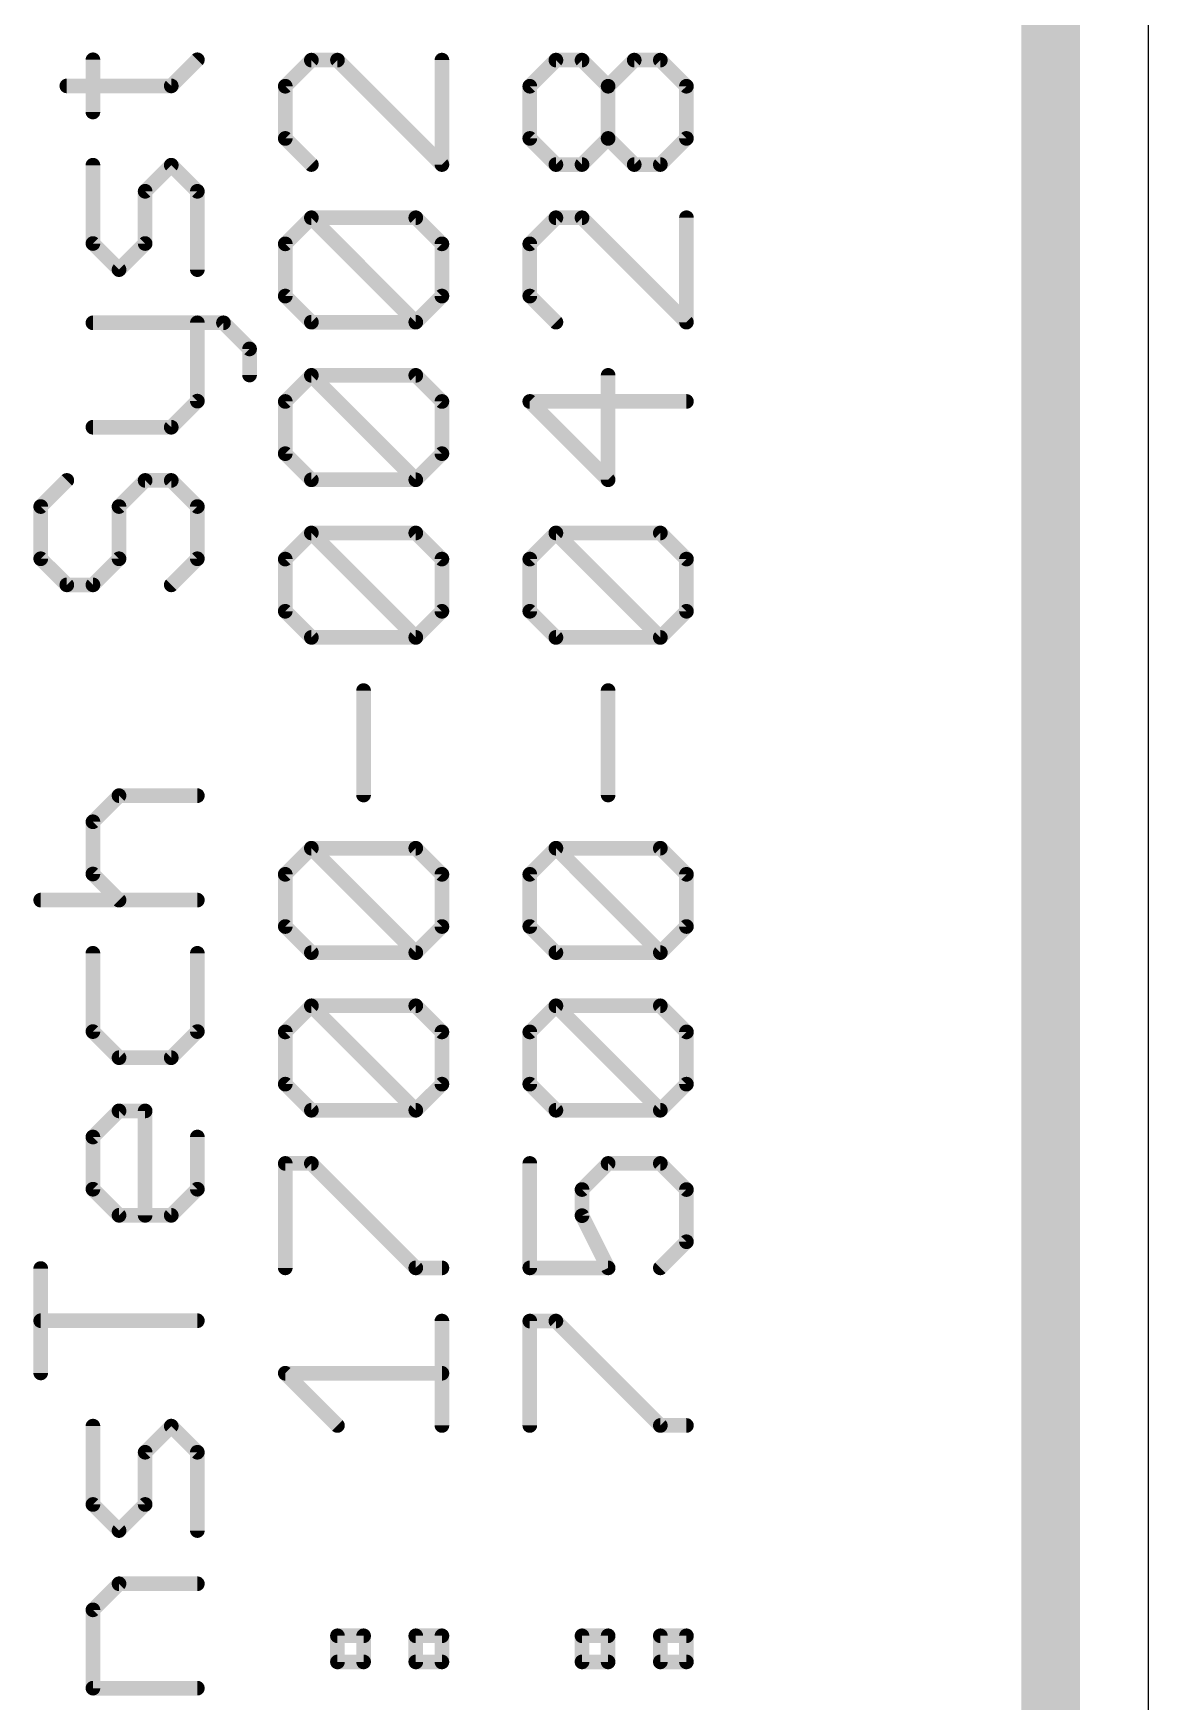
# Model space of a CAD drawing. Extents: x -18 to 144, y -21 to 125.
# Drawn here: x 92 to 97.79, y 19.94 to 28.6 of the extents above; entities that cross this region are included whole.
import ezdxf

# ---------------------------------------------------------------- set-up
doc = ezdxf.new("R2010")
doc.units = 0
for name, color, linetype in [('2', 110, 'CONTINUOUS'), ('20', 53, 'CONTINUOUS'), ('25', 253, 'CONTINUOUS')]:
    doc.layers.add(name, color=color, linetype=linetype)

msp = doc.modelspace()

# ---------------------------------------------------------------- linework, layer by layer
at = {"layer": '2', "const_width": 0.3048}
msp.add_lwpolyline([(97.282, 104.902), (97.282, 0.508)], dxfattribs=at)
at = {"layer": '20'}
msp.add_line((97.79, 0), (97.79, 105.41), dxfattribs=at)
at = {"layer": '25', "const_width": 0.0762}
for points in [[(92.3074, 28.1962), (92.3074, 28.4673)], [(92.7141, 28.3318), (92.8497, 28.4673)], [(93.4418, 28.4657), (93.3062, 28.3301)], [(93.5774, 28.4657), (93.4418, 28.4657)], [(94.1197, 27.9233), (93.5774, 28.4657)], [(94.1197, 28.4657), (94.1197, 27.9233)], [(94.5762, 28.3301), (94.7118, 28.4657)], [(94.7118, 28.4657), (94.8474, 28.4657)], [(94.8474, 28.4657), (94.983, 28.3301)], [(94.983, 28.3301), (95.1185, 28.4657)], [(95.1185, 28.4657), (95.2541, 28.4657)], [(95.2541, 28.4657), (95.3897, 28.3301)], [(92.1718, 28.3318), (92.7141, 28.3318)], [(93.3062, 28.3301), (93.3062, 28.0589)], [(94.5762, 28.0589), (94.5762, 28.3301)], [(94.983, 28.0589), (94.983, 28.3301)], [(95.3897, 28.3301), (95.3897, 28.0589)], [(93.3062, 28.0589), (93.4418, 27.9233)], [(94.7118, 27.9233), (94.5762, 28.0589)], [(94.983, 28.0589), (94.8474, 27.9233)], [(95.1185, 27.9233), (94.983, 28.0589)], [(95.3897, 28.0589), (95.2541, 27.9233)], [(92.3074, 27.5132), (92.3074, 27.9199)], [(92.7141, 27.9199), (92.5785, 27.7844)], [(92.8497, 27.7844), (92.7141, 27.9199)], [(94.8474, 27.9233), (94.7118, 27.9233)], [(95.2541, 27.9233), (95.1185, 27.9233)], [(92.5785, 27.7844), (92.5785, 27.5132)], [(92.8497, 27.3776), (92.8497, 27.7844)], [(93.3062, 27.5115), (93.4418, 27.6471)], [(93.4418, 27.6471), (93.9841, 27.6471)], [(93.9841, 27.1047), (93.4418, 27.6471)], [(93.9841, 27.6471), (94.1197, 27.5115)], [(94.7118, 27.6471), (94.5762, 27.5115)], [(94.8474, 27.6471), (94.7118, 27.6471)], [(95.3897, 27.1047), (94.8474, 27.6471)], [(95.3897, 27.6471), (95.3897, 27.1047)], [(92.443, 27.3776), (92.3074, 27.5132)], [(92.5785, 27.5132), (92.443, 27.3776)], [(93.3062, 27.2403), (93.3062, 27.5115)], [(94.1197, 27.5115), (94.1197, 27.2403)], [(94.5762, 27.5115), (94.5762, 27.2403)], [(93.4418, 27.1047), (93.3062, 27.2403)], [(94.1197, 27.2403), (93.9841, 27.1047)], [(94.5762, 27.2403), (94.7118, 27.1047)], [(92.3074, 27.1014), (92.9853, 27.1014)], [(92.8497, 26.6946), (92.8497, 27.1014)], [(92.9853, 27.1014), (93.1209, 26.9658)], [(93.9841, 27.1047), (93.4418, 27.1047)], [(93.1209, 26.9658), (93.1209, 26.8302)], [(93.3062, 26.6929), (93.4418, 26.8285)], [(93.4418, 26.8285), (93.9841, 26.8285)], [(93.9841, 26.2862), (93.4418, 26.8285)], [(93.9841, 26.8285), (94.1197, 26.6929)], [(94.983, 26.2862), (94.983, 26.8285)], [(92.7141, 26.559), (92.8497, 26.6946)], [(93.3062, 26.4218), (93.3062, 26.6929)], [(94.1197, 26.6929), (94.1197, 26.4218)], [(95.3897, 26.6929), (94.5762, 26.6929)], [(94.5762, 26.6929), (94.983, 26.2862)], [(92.3074, 26.559), (92.7141, 26.559)], [(93.4418, 26.2862), (93.3062, 26.4218)], [(94.1197, 26.4218), (93.9841, 26.2862)], [(92.1718, 26.2828), (92.0362, 26.1472)], [(92.443, 26.1472), (92.5785, 26.2828)], [(92.5785, 26.2828), (92.7141, 26.2828)], [(92.7141, 26.2828), (92.8497, 26.1472)], [(93.9841, 26.2862), (93.4418, 26.2862)], [(92.0362, 26.1472), (92.0362, 25.876)], [(92.443, 25.876), (92.443, 26.1472)], [(92.8497, 26.1472), (92.8497, 25.876)], [(93.3062, 25.8743), (93.4418, 26.0099)], [(93.4418, 26.0099), (93.9841, 26.0099)], [(93.9841, 25.4676), (93.4418, 26.0099)], [(93.9841, 26.0099), (94.1197, 25.8743)], [(94.5762, 25.8743), (94.7118, 26.0099)], [(94.7118, 26.0099), (95.2541, 26.0099)], [(95.2541, 25.4676), (94.7118, 26.0099)], [(95.2541, 26.0099), (95.3897, 25.8743)], [(92.0362, 25.876), (92.1718, 25.7405)], [(92.3074, 25.7405), (92.443, 25.876)], [(92.8497, 25.876), (92.7141, 25.7405)], [(93.3062, 25.6032), (93.3062, 25.8743)], [(94.1197, 25.8743), (94.1197, 25.6032)], [(94.5762, 25.6032), (94.5762, 25.8743)], [(95.3897, 25.8743), (95.3897, 25.6032)], [(92.1718, 25.7405), (92.3074, 25.7405)], [(93.4418, 25.4676), (93.3062, 25.6032)], [(94.1197, 25.6032), (93.9841, 25.4676)], [(94.7118, 25.4676), (94.5762, 25.6032)], [(95.3897, 25.6032), (95.2541, 25.4676)], [(93.9841, 25.4676), (93.4418, 25.4676)], [(95.2541, 25.4676), (94.7118, 25.4676)], [(93.713, 24.649), (93.713, 25.1913)], [(94.983, 24.649), (94.983, 25.1913)], [(92.3074, 24.51), (92.443, 24.6456)], [(92.443, 24.6456), (92.8497, 24.6456)], [(92.3074, 24.2389), (92.3074, 24.51)], [(93.3062, 24.2372), (93.4418, 24.3728)], [(93.4418, 24.3728), (93.9841, 24.3728)], [(93.9841, 23.8304), (93.4418, 24.3728)], [(93.9841, 24.3728), (94.1197, 24.2372)], [(94.5762, 24.2372), (94.7118, 24.3728)], [(94.7118, 24.3728), (95.2541, 24.3728)], [(95.2541, 23.8304), (94.7118, 24.3728)], [(95.2541, 24.3728), (95.3897, 24.2372)], [(92.443, 24.1033), (92.3074, 24.2389)], [(93.3062, 23.966), (93.3062, 24.2372)], [(94.1197, 24.2372), (94.1197, 23.966)], [(94.5762, 23.966), (94.5762, 24.2372)], [(95.3897, 24.2372), (95.3897, 23.966)], [(92.0362, 24.1033), (92.8497, 24.1033)], [(93.4418, 23.8304), (93.3062, 23.966)], [(94.1197, 23.966), (93.9841, 23.8304)], [(94.7118, 23.8304), (94.5762, 23.966)], [(95.3897, 23.966), (95.2541, 23.8304)], [(92.3074, 23.827), (92.3074, 23.4203)], [(92.8497, 23.4203), (92.8497, 23.827)], [(93.9841, 23.8304), (93.4418, 23.8304)], [(95.2541, 23.8304), (94.7118, 23.8304)], [(93.3062, 23.4186), (93.4418, 23.5542)], [(93.4418, 23.5542), (93.9841, 23.5542)], [(93.9841, 23.0119), (93.4418, 23.5542)], [(93.9841, 23.5542), (94.1197, 23.4186)], [(94.5762, 23.4186), (94.7118, 23.5542)], [(94.7118, 23.5542), (95.2541, 23.5542)], [(95.2541, 23.0119), (94.7118, 23.5542)], [(95.2541, 23.5542), (95.3897, 23.4186)], [(92.3074, 23.4203), (92.443, 23.2847)], [(92.7141, 23.2847), (92.8497, 23.4203)], [(93.3062, 23.1474), (93.3062, 23.4186)], [(94.1197, 23.4186), (94.1197, 23.1474)], [(94.5762, 23.1474), (94.5762, 23.4186)], [(95.3897, 23.4186), (95.3897, 23.1474)], [(92.443, 23.2847), (92.7141, 23.2847)], [(93.4418, 23.0119), (93.3062, 23.1474)], [(94.1197, 23.1474), (93.9841, 23.0119)], [(94.7118, 23.0119), (94.5762, 23.1474)], [(95.3897, 23.1474), (95.2541, 23.0119)], [(92.3074, 22.8729), (92.443, 23.0085)], [(92.443, 23.0085), (92.5785, 23.0085)], [(92.5785, 23.0085), (92.5785, 22.4661)], [(93.9841, 23.0119), (93.4418, 23.0119)], [(95.2541, 23.0119), (94.7118, 23.0119)], [(92.3074, 22.6017), (92.3074, 22.8729)], [(92.8497, 22.8729), (92.8497, 22.6017)], [(93.3062, 22.1933), (93.3062, 22.7356)], [(93.3062, 22.7356), (93.4418, 22.7356)], [(93.4418, 22.7356), (93.9841, 22.1933)], [(94.5762, 22.7356), (94.5762, 22.1933)], [(94.8474, 22.6), (94.983, 22.7356)], [(94.983, 22.7356), (95.2541, 22.7356)], [(95.2541, 22.7356), (95.3897, 22.6)], [(92.443, 22.4661), (92.3074, 22.6017)], [(92.8497, 22.6017), (92.7141, 22.4661)], [(94.8474, 22.4644), (94.8474, 22.6)], [(95.3897, 22.6), (95.3897, 22.3289)], [(92.7141, 22.4661), (92.443, 22.4661)], [(94.983, 22.1933), (94.8474, 22.4644)], [(95.3897, 22.3289), (95.2541, 22.1933)], [(92.0362, 21.6476), (92.0362, 22.1899)], [(93.9841, 22.1933), (94.1197, 22.1933)], [(94.5762, 22.1933), (94.983, 22.1933)], [(92.8497, 21.9187), (92.0362, 21.9187)], [(94.1197, 21.3747), (94.1197, 21.917)], [(94.5762, 21.3747), (94.5762, 21.917)], [(94.5762, 21.917), (94.7118, 21.917)], [(94.7118, 21.917), (95.2541, 21.3747)], [(93.5774, 21.3747), (93.3062, 21.6459)], [(93.3062, 21.6459), (94.1197, 21.6459)], [(92.3074, 20.9646), (92.3074, 21.3713)], [(92.7141, 21.3713), (92.5785, 21.2357)], [(92.8497, 21.2357), (92.7141, 21.3713)], [(95.2541, 21.3747), (95.3897, 21.3747)], [(92.5785, 21.2357), (92.5785, 20.9646)], [(92.8497, 20.829), (92.8497, 21.2357)], [(92.443, 20.829), (92.3074, 20.9646)], [(92.5785, 20.9646), (92.443, 20.829)], [(92.3074, 20.4171), (92.443, 20.5527)], [(92.443, 20.5527), (92.8497, 20.5527)], [(92.3074, 20.0104), (92.3074, 20.4171)], [(93.5774, 20.1468), (93.5774, 20.2824)], [(93.5774, 20.2824), (93.713, 20.2824)], [(93.713, 20.2824), (93.713, 20.1468)], [(93.9841, 20.1468), (93.9841, 20.2824)], [(93.9841, 20.2824), (94.1197, 20.2824)], [(94.1197, 20.2824), (94.1197, 20.1468)], [(94.8474, 20.1468), (94.8474, 20.2824)], [(94.8474, 20.2824), (94.983, 20.2824)], [(94.983, 20.2824), (94.983, 20.1468)], [(95.2541, 20.1468), (95.2541, 20.2824)], [(95.2541, 20.2824), (95.3897, 20.2824)], [(95.3897, 20.2824), (95.3897, 20.1468)], [(93.713, 20.1468), (93.5774, 20.1468)], [(94.1197, 20.1468), (93.9841, 20.1468)], [(94.983, 20.1468), (94.8474, 20.1468)], [(95.3897, 20.1468), (95.2541, 20.1468)], [(92.8497, 20.0104), (92.3074, 20.0104)]]:
    msp.add_lwpolyline(points, dxfattribs=at)
at = {"layer": '25', "const_width": 0.0381}
for points in [[(92.3264, 28.4673, 1), (92.2883, 28.4673)], [(92.8632, 28.4539, 1), (92.8362, 28.4808)], [(93.4418, 28.4847, 1), (93.4418, 28.4466)], [(93.4553, 28.4522, 1), (93.4283, 28.4791)], [(93.5908, 28.4791, 1), (93.5639, 28.4522)], [(93.5774, 28.4466, 1), (93.5774, 28.4847)], [(94.1388, 28.4657, 1), (94.1007, 28.4657)], [(94.7118, 28.4847, 1), (94.7118, 28.4466)], [(94.7253, 28.4522, 1), (94.6983, 28.4791)], [(94.8608, 28.4791, 1), (94.8339, 28.4522)], [(94.8474, 28.4466, 1), (94.8474, 28.4847)], [(95.1185, 28.4847, 1), (95.1185, 28.4466)], [(95.132, 28.4522, 1), (95.1051, 28.4791)], [(95.2676, 28.4791, 1), (95.2406, 28.4522)], [(95.2541, 28.4466, 1), (95.2541, 28.4847)], [(92.1718, 28.3508, 1), (92.1718, 28.3127)], [(92.7006, 28.3452, 1), (92.7276, 28.3183)], [(92.7141, 28.3127, 1), (92.7141, 28.3508)], [(93.2927, 28.3435, 1), (93.3197, 28.3166)], [(93.3253, 28.3301, 1), (93.2872, 28.3301)], [(94.5627, 28.3435, 1), (94.5897, 28.3166)], [(94.5953, 28.3301, 1), (94.5572, 28.3301)], [(95.002, 28.3301, 1), (94.9639, 28.3301)], [(94.9695, 28.3435, 1), (94.9964, 28.3166)], [(94.9695, 28.3166, 1), (94.9964, 28.3435)], [(95.4087, 28.3301, 1), (95.3707, 28.3301)], [(95.3762, 28.3166, 1), (95.4032, 28.3435)], [(92.2883, 28.1962, 1), (92.3264, 28.1962)], [(93.3197, 28.0724, 1), (93.2927, 28.0454)], [(93.2872, 28.0589, 1), (93.3253, 28.0589)], [(94.5897, 28.0724, 1), (94.5627, 28.0454)], [(94.5572, 28.0589, 1), (94.5953, 28.0589)], [(94.9964, 28.0724, 1), (94.9695, 28.0454)], [(94.9639, 28.0589, 1), (95.002, 28.0589)], [(94.9964, 28.0454, 1), (94.9695, 28.0724)], [(95.3707, 28.0589, 1), (95.4087, 28.0589)], [(95.4032, 28.0454, 1), (95.3762, 28.0724)], [(92.3264, 27.9199, 1), (92.2883, 27.9199)], [(92.7276, 27.9334, 1), (92.7006, 27.9065)], [(92.7276, 27.9065, 1), (92.7006, 27.9334)], [(93.4283, 27.9099, 1), (93.4553, 27.9368)], [(94.1007, 27.9233, 1), (94.1388, 27.9233)], [(94.1062, 27.9099, 1), (94.1332, 27.9368)], [(94.7118, 27.9424, 1), (94.7118, 27.9043)], [(94.6983, 27.9099, 1), (94.7253, 27.9368)], [(94.8339, 27.9368, 1), (94.8608, 27.9099)], [(94.8474, 27.9043, 1), (94.8474, 27.9424)], [(95.1185, 27.9424, 1), (95.1185, 27.9043)], [(95.1051, 27.9099, 1), (95.132, 27.9368)], [(95.2406, 27.9368, 1), (95.2676, 27.9099)], [(95.2541, 27.9043, 1), (95.2541, 27.9424)], [(92.5976, 27.7844, 1), (92.5595, 27.7844)], [(92.5651, 27.7978, 1), (92.592, 27.7709)], [(92.8687, 27.7844, 1), (92.8307, 27.7844)], [(92.8362, 27.7709, 1), (92.8632, 27.7978)], [(93.4418, 27.6661, 1), (93.4418, 27.628)], [(93.4553, 27.6605, 1), (93.4283, 27.6336)], [(93.4553, 27.6336, 1), (93.4283, 27.6605)], [(93.9976, 27.6605, 1), (93.9706, 27.6336)], [(93.9841, 27.628, 1), (93.9841, 27.6661)], [(94.7118, 27.6661, 1), (94.7118, 27.628)], [(94.7253, 27.6336, 1), (94.6983, 27.6605)], [(94.8608, 27.6605, 1), (94.8339, 27.6336)], [(94.8474, 27.628, 1), (94.8474, 27.6661)], [(95.4087, 27.6471, 1), (95.3707, 27.6471)], [(92.3208, 27.5267, 1), (92.2939, 27.4997)], [(92.2883, 27.5132, 1), (92.3264, 27.5132)], [(92.5595, 27.5132, 1), (92.5976, 27.5132)], [(92.592, 27.4997, 1), (92.5651, 27.5267)], [(93.2927, 27.525, 1), (93.3197, 27.498)], [(93.3253, 27.5115, 1), (93.2872, 27.5115)], [(94.1388, 27.5115, 1), (94.1007, 27.5115)], [(94.1062, 27.498, 1), (94.1332, 27.525)], [(94.5627, 27.525, 1), (94.5897, 27.498)], [(94.5953, 27.5115, 1), (94.5572, 27.5115)], [(92.4295, 27.3911, 1), (92.4564, 27.3641)], [(92.4295, 27.3641, 1), (92.4564, 27.3911)], [(92.8307, 27.3776, 1), (92.8687, 27.3776)], [(93.3197, 27.2538, 1), (93.2927, 27.2269)], [(93.2872, 27.2403, 1), (93.3253, 27.2403)], [(94.1007, 27.2403, 1), (94.1388, 27.2403)], [(94.1332, 27.2269, 1), (94.1062, 27.2538)], [(94.5897, 27.2538, 1), (94.5627, 27.2269)], [(94.5572, 27.2403, 1), (94.5953, 27.2403)], [(92.3074, 27.1204, 1), (92.3074, 27.0823)], [(92.8687, 27.1014, 1), (92.8307, 27.1014)], [(92.9988, 27.1148, 1), (92.9718, 27.0879)], [(92.9853, 27.0823, 1), (92.9853, 27.1204)], [(93.4418, 27.1238, 1), (93.4418, 27.0857)], [(93.4283, 27.0913, 1), (93.4553, 27.1182)], [(93.9706, 27.1182, 1), (93.9976, 27.0913)], [(93.9706, 27.0913, 1), (93.9976, 27.1182)], [(93.9841, 27.0857, 1), (93.9841, 27.1238)], [(94.6983, 27.0913, 1), (94.7253, 27.1182)], [(95.3707, 27.1047, 1), (95.4087, 27.1047)], [(95.3762, 27.0913, 1), (95.4032, 27.1182)], [(93.1399, 26.9658, 1), (93.1018, 26.9658)], [(93.1074, 26.9523, 1), (93.1343, 26.9792)], [(93.4418, 26.8475, 1), (93.4418, 26.8094)], [(93.4553, 26.842, 1), (93.4283, 26.815)], [(93.4553, 26.815, 1), (93.4283, 26.842)], [(93.9976, 26.842, 1), (93.9706, 26.815)], [(93.9841, 26.8094, 1), (93.9841, 26.8475)], [(95.002, 26.8285, 1), (94.9639, 26.8285)], [(93.1018, 26.8302, 1), (93.1399, 26.8302)], [(92.8307, 26.6946, 1), (92.8687, 26.6946)], [(92.8632, 26.6811, 1), (92.8362, 26.7081)], [(93.2927, 26.7064, 1), (93.3197, 26.6794)], [(93.3253, 26.6929, 1), (93.2872, 26.6929)], [(94.1388, 26.6929, 1), (94.1007, 26.6929)], [(94.1062, 26.6794, 1), (94.1332, 26.7064)], [(94.5762, 26.712, 1), (94.5762, 26.6739)], [(94.5897, 26.7064, 1), (94.5627, 26.6794)], [(95.3897, 26.6739, 1), (95.3897, 26.712)], [(92.3074, 26.5781, 1), (92.3074, 26.54)], [(92.7006, 26.5725, 1), (92.7276, 26.5456)], [(92.7141, 26.54, 1), (92.7141, 26.5781)], [(93.3197, 26.4352, 1), (93.2927, 26.4083)], [(93.2872, 26.4218, 1), (93.3253, 26.4218)], [(94.1007, 26.4218, 1), (94.1388, 26.4218)], [(94.1332, 26.4083, 1), (94.1062, 26.4352)], [(92.1853, 26.2693, 1), (92.1583, 26.2962)], [(92.5785, 26.3018, 1), (92.5785, 26.2637)], [(92.592, 26.2693, 1), (92.5651, 26.2962)], [(92.7276, 26.2962, 1), (92.7006, 26.2693)], [(92.7141, 26.2637, 1), (92.7141, 26.3018)], [(93.4418, 26.3052, 1), (93.4418, 26.2671)], [(93.4283, 26.2727, 1), (93.4553, 26.2996)], [(93.9706, 26.2996, 1), (93.9976, 26.2727)], [(93.9706, 26.2727, 1), (93.9976, 26.2996)], [(93.9841, 26.2671, 1), (93.9841, 26.3052)], [(94.9639, 26.2862, 1), (95.002, 26.2862)], [(94.9695, 26.2727, 1), (94.9964, 26.2996)], [(92.0227, 26.1607, 1), (92.0497, 26.1337)], [(92.0553, 26.1472, 1), (92.0172, 26.1472)], [(92.4295, 26.1607, 1), (92.4564, 26.1337)], [(92.462, 26.1472, 1), (92.4239, 26.1472)], [(92.8687, 26.1472, 1), (92.8307, 26.1472)], [(92.8362, 26.1337, 1), (92.8632, 26.1607)], [(93.4418, 26.029, 1), (93.4418, 25.9909)], [(93.4553, 26.0234, 1), (93.4283, 25.9964)], [(93.4553, 25.9964, 1), (93.4283, 26.0234)], [(93.9976, 26.0234, 1), (93.9706, 25.9964)], [(93.9841, 25.9909, 1), (93.9841, 26.029)], [(94.7118, 26.029, 1), (94.7118, 25.9909)], [(94.7253, 26.0234, 1), (94.6983, 25.9964)], [(94.7253, 25.9964, 1), (94.6983, 26.0234)], [(95.2676, 26.0234, 1), (95.2406, 25.9964)], [(95.2541, 25.9909, 1), (95.2541, 26.029)], [(92.0497, 25.8895, 1), (92.0227, 25.8626)], [(92.4564, 25.8626, 1), (92.4295, 25.8895)], [(92.8632, 25.8626, 1), (92.8362, 25.8895)], [(93.2927, 25.8878, 1), (93.3197, 25.8609)], [(93.3253, 25.8743, 1), (93.2872, 25.8743)], [(94.1388, 25.8743, 1), (94.1007, 25.8743)], [(94.1062, 25.8609, 1), (94.1332, 25.8878)], [(94.5627, 25.8878, 1), (94.5897, 25.8609)], [(94.5953, 25.8743, 1), (94.5572, 25.8743)], [(95.4087, 25.8743, 1), (95.3707, 25.8743)], [(95.3762, 25.8609, 1), (95.4032, 25.8878)], [(92.0172, 25.876, 1), (92.0553, 25.876)], [(92.4239, 25.876, 1), (92.462, 25.876)], [(92.8307, 25.876, 1), (92.8687, 25.876)], [(92.1718, 25.7595, 1), (92.1718, 25.7214)], [(92.1583, 25.727, 1), (92.1853, 25.7539)], [(92.2939, 25.7539, 1), (92.3208, 25.727)], [(92.3074, 25.7214, 1), (92.3074, 25.7595)], [(92.7006, 25.7539, 1), (92.7276, 25.727)], [(93.3197, 25.6166, 1), (93.2927, 25.5897)], [(93.2872, 25.6032, 1), (93.3253, 25.6032)], [(94.1007, 25.6032, 1), (94.1388, 25.6032)], [(94.1332, 25.5897, 1), (94.1062, 25.6166)], [(94.5897, 25.6166, 1), (94.5627, 25.5897)], [(94.5572, 25.6032, 1), (94.5953, 25.6032)], [(95.3707, 25.6032, 1), (95.4087, 25.6032)], [(95.4032, 25.5897, 1), (95.3762, 25.6166)], [(93.4418, 25.4866, 1), (93.4418, 25.4485)], [(93.4283, 25.4541, 1), (93.4553, 25.4811)], [(93.9706, 25.4811, 1), (93.9976, 25.4541)], [(93.9706, 25.4541, 1), (93.9976, 25.4811)], [(93.9841, 25.4485, 1), (93.9841, 25.4866)], [(94.7118, 25.4866, 1), (94.7118, 25.4485)], [(94.6983, 25.4541, 1), (94.7253, 25.4811)], [(95.2406, 25.4811, 1), (95.2676, 25.4541)], [(95.2406, 25.4541, 1), (95.2676, 25.4811)], [(95.2541, 25.4485, 1), (95.2541, 25.4866)], [(93.732, 25.1913, 1), (93.6939, 25.1913)], [(95.002, 25.1913, 1), (94.9639, 25.1913)], [(92.443, 24.6647, 1), (92.443, 24.6266)], [(92.4564, 24.6322, 1), (92.4295, 24.6591)], [(92.8497, 24.6266, 1), (92.8497, 24.6647)], [(93.6939, 24.649, 1), (93.732, 24.649)], [(94.9639, 24.649, 1), (95.002, 24.649)], [(92.3264, 24.51, 1), (92.2883, 24.51)], [(92.2939, 24.5235, 1), (92.3208, 24.4966)], [(93.4553, 24.3862, 1), (93.4283, 24.3593)], [(93.4418, 24.3918, 1), (93.4418, 24.3537)], [(93.4553, 24.3593, 1), (93.4283, 24.3862)], [(93.9976, 24.3862, 1), (93.9706, 24.3593)], [(93.9841, 24.3537, 1), (93.9841, 24.3918)], [(94.7253, 24.3862, 1), (94.6983, 24.3593)], [(94.7118, 24.3918, 1), (94.7118, 24.3537)], [(94.7253, 24.3593, 1), (94.6983, 24.3862)], [(95.2676, 24.3862, 1), (95.2406, 24.3593)], [(95.2541, 24.3537, 1), (95.2541, 24.3918)], [(92.3208, 24.2523, 1), (92.2939, 24.2254)], [(93.2927, 24.2507, 1), (93.3197, 24.2237)], [(93.3253, 24.2372, 1), (93.2872, 24.2372)], [(94.1388, 24.2372, 1), (94.1007, 24.2372)], [(94.1062, 24.2237, 1), (94.1332, 24.2507)], [(94.5627, 24.2507, 1), (94.5897, 24.2237)], [(94.5953, 24.2372, 1), (94.5572, 24.2372)], [(95.4087, 24.2372, 1), (95.3707, 24.2372)], [(95.3762, 24.2237, 1), (95.4032, 24.2507)], [(92.2883, 24.2389, 1), (92.3264, 24.2389)], [(92.0362, 24.1223, 1), (92.0362, 24.0842)], [(92.4295, 24.0898, 1), (92.4564, 24.1168)], [(92.8497, 24.0842, 1), (92.8497, 24.1223)], [(93.3197, 23.9795, 1), (93.2927, 23.9525)], [(94.1332, 23.9525, 1), (94.1062, 23.9795)], [(94.5897, 23.9795, 1), (94.5627, 23.9525)], [(95.4032, 23.9525, 1), (95.3762, 23.9795)], [(93.2872, 23.966, 1), (93.3253, 23.966)], [(94.1007, 23.966, 1), (94.1388, 23.966)], [(94.5572, 23.966, 1), (94.5953, 23.966)], [(95.3707, 23.966, 1), (95.4087, 23.966)], [(92.3264, 23.827, 1), (92.2883, 23.827)], [(92.8687, 23.827, 1), (92.8307, 23.827)], [(93.4418, 23.8495, 1), (93.4418, 23.8114)], [(93.4283, 23.817, 1), (93.4553, 23.8439)], [(93.9706, 23.8439, 1), (93.9976, 23.817)], [(93.9706, 23.817, 1), (93.9976, 23.8439)], [(93.9841, 23.8114, 1), (93.9841, 23.8495)], [(94.7118, 23.8495, 1), (94.7118, 23.8114)], [(94.6983, 23.817, 1), (94.7253, 23.8439)], [(95.2406, 23.8439, 1), (95.2676, 23.817)], [(95.2406, 23.817, 1), (95.2676, 23.8439)], [(95.2541, 23.8114, 1), (95.2541, 23.8495)], [(93.4553, 23.5677, 1), (93.4283, 23.5407)], [(93.4418, 23.5732, 1), (93.4418, 23.5351)], [(93.4553, 23.5407, 1), (93.4283, 23.5677)], [(93.9976, 23.5677, 1), (93.9706, 23.5407)], [(93.9841, 23.5351, 1), (93.9841, 23.5732)], [(94.7253, 23.5677, 1), (94.6983, 23.5407)], [(94.7118, 23.5732, 1), (94.7118, 23.5351)], [(94.7253, 23.5407, 1), (94.6983, 23.5677)], [(95.2676, 23.5677, 1), (95.2406, 23.5407)], [(95.2541, 23.5351, 1), (95.2541, 23.5732)], [(92.3208, 23.4338, 1), (92.2939, 23.4068)], [(92.2883, 23.4203, 1), (92.3264, 23.4203)], [(92.8307, 23.4203, 1), (92.8687, 23.4203)], [(92.8632, 23.4068, 1), (92.8362, 23.4338)], [(93.2927, 23.4321, 1), (93.3197, 23.4051)], [(93.3253, 23.4186, 1), (93.2872, 23.4186)], [(94.1388, 23.4186, 1), (94.1007, 23.4186)], [(94.1062, 23.4051, 1), (94.1332, 23.4321)], [(94.5627, 23.4321, 1), (94.5897, 23.4051)], [(94.5953, 23.4186, 1), (94.5572, 23.4186)], [(95.4087, 23.4186, 1), (95.3707, 23.4186)], [(95.3762, 23.4051, 1), (95.4032, 23.4321)], [(92.443, 23.3038, 1), (92.443, 23.2657)], [(92.4295, 23.2712, 1), (92.4564, 23.2982)], [(92.7006, 23.2982, 1), (92.7276, 23.2712)], [(92.7141, 23.2657, 1), (92.7141, 23.3038)], [(93.3197, 23.1609, 1), (93.2927, 23.134)], [(93.2872, 23.1474, 1), (93.3253, 23.1474)], [(94.1007, 23.1474, 1), (94.1388, 23.1474)], [(94.1332, 23.134, 1), (94.1062, 23.1609)], [(94.5897, 23.1609, 1), (94.5627, 23.134)], [(94.5572, 23.1474, 1), (94.5953, 23.1474)], [(95.3707, 23.1474, 1), (95.4087, 23.1474)], [(95.4032, 23.134, 1), (95.3762, 23.1609)], [(92.443, 23.0275, 1), (92.443, 22.9894)], [(92.4564, 22.995, 1), (92.4295, 23.0219)], [(92.5976, 23.0085, 1), (92.5595, 23.0085)], [(92.5785, 22.9894, 1), (92.5785, 23.0275)], [(93.4418, 23.0309, 1), (93.4418, 22.9928)], [(93.9841, 22.9928, 1), (93.9841, 23.0309)], [(94.7118, 23.0309, 1), (94.7118, 22.9928)], [(95.2541, 22.9928, 1), (95.2541, 23.0309)], [(93.4283, 22.9984, 1), (93.4553, 23.0253)], [(93.9706, 23.0253, 1), (93.9976, 22.9984)], [(93.9706, 22.9984, 1), (93.9976, 23.0253)], [(94.6983, 22.9984, 1), (94.7253, 23.0253)], [(95.2406, 23.0253, 1), (95.2676, 22.9984)], [(95.2406, 22.9984, 1), (95.2676, 23.0253)], [(92.2939, 22.8864, 1), (92.3208, 22.8594)], [(92.3264, 22.8729, 1), (92.2883, 22.8729)], [(92.8687, 22.8729, 1), (92.8307, 22.8729)], [(93.3062, 22.7547, 1), (93.3062, 22.7166)], [(93.3253, 22.7356, 1), (93.2872, 22.7356)], [(93.4553, 22.7491, 1), (93.4283, 22.7221)], [(93.4418, 22.7166, 1), (93.4418, 22.7547)], [(94.5953, 22.7356, 1), (94.5572, 22.7356)], [(94.983, 22.7547, 1), (94.983, 22.7166)], [(94.9964, 22.7221, 1), (94.9695, 22.7491)], [(95.2676, 22.7491, 1), (95.2406, 22.7221)], [(95.2541, 22.7166, 1), (95.2541, 22.7547)], [(92.3208, 22.6152, 1), (92.2939, 22.5882)], [(92.2883, 22.6017, 1), (92.3264, 22.6017)], [(92.8307, 22.6017, 1), (92.8687, 22.6017)], [(92.8632, 22.5882, 1), (92.8362, 22.6152)], [(94.8664, 22.6, 1), (94.8283, 22.6)], [(94.8339, 22.6135, 1), (94.8608, 22.5866)], [(95.4087, 22.6, 1), (95.3707, 22.6)], [(95.3762, 22.5866, 1), (95.4032, 22.6135)], [(92.443, 22.4852, 1), (92.443, 22.4471)], [(92.4295, 22.4527, 1), (92.4564, 22.4796)], [(92.5595, 22.4661, 1), (92.5976, 22.4661)], [(92.7006, 22.4796, 1), (92.7276, 22.4527)], [(92.7141, 22.4471, 1), (92.7141, 22.4852)], [(94.8644, 22.473, 1), (94.8303, 22.4559)], [(94.8283, 22.4644, 1), (94.8664, 22.4644)], [(95.4032, 22.3154, 1), (95.3762, 22.3423)], [(95.3707, 22.3289, 1), (95.4087, 22.3289)], [(92.0553, 22.1899, 1), (92.0172, 22.1899)], [(93.2872, 22.1933, 1), (93.3253, 22.1933)], [(93.9841, 22.2123, 1), (93.9841, 22.1742)], [(93.9706, 22.1798, 1), (93.9976, 22.2067)], [(94.1197, 22.1742, 1), (94.1197, 22.2123)], [(94.5762, 22.2123, 1), (94.5762, 22.1742)], [(94.5572, 22.1933, 1), (94.5953, 22.1933)], [(94.9659, 22.1848, 1), (95, 22.2018)], [(94.983, 22.1742, 1), (94.983, 22.2123)], [(95.2406, 22.2067, 1), (95.2676, 22.1798)], [(92.0362, 21.9378, 1), (92.0362, 21.8997)], [(92.8497, 21.8997, 1), (92.8497, 21.9378)], [(94.1388, 21.917, 1), (94.1007, 21.917)], [(94.5762, 21.9361, 1), (94.5762, 21.898)], [(94.5953, 21.917, 1), (94.5572, 21.917)], [(94.7253, 21.9305, 1), (94.6983, 21.9036)], [(94.7118, 21.898, 1), (94.7118, 21.9361)], [(92.0172, 21.6476, 1), (92.0553, 21.6476)], [(93.3197, 21.6593, 1), (93.2927, 21.6324)], [(93.3062, 21.6649, 1), (93.3062, 21.6268)], [(94.1197, 21.6268, 1), (94.1197, 21.6649)], [(92.3264, 21.3713, 1), (92.2883, 21.3713)], [(92.7276, 21.3848, 1), (92.7006, 21.3578)], [(92.7276, 21.3578, 1), (92.7006, 21.3848)], [(93.5639, 21.3612, 1), (93.5908, 21.3882)], [(95.2541, 21.3938, 1), (95.2541, 21.3557)], [(95.2406, 21.3612, 1), (95.2676, 21.3882)], [(95.3897, 21.3557, 1), (95.3897, 21.3938)], [(94.1007, 21.3747, 1), (94.1388, 21.3747)], [(94.5572, 21.3747, 1), (94.5953, 21.3747)], [(92.5976, 21.2357, 1), (92.5595, 21.2357)], [(92.5651, 21.2492, 1), (92.592, 21.2223)], [(92.8687, 21.2357, 1), (92.8307, 21.2357)], [(92.8362, 21.2223, 1), (92.8632, 21.2492)], [(92.3208, 20.978, 1), (92.2939, 20.9511)], [(92.2883, 20.9646, 1), (92.3264, 20.9646)], [(92.5595, 20.9646, 1), (92.5976, 20.9646)], [(92.592, 20.9511, 1), (92.5651, 20.978)], [(92.4295, 20.8425, 1), (92.4564, 20.8155)], [(92.4295, 20.8155, 1), (92.4564, 20.8425)], [(92.8307, 20.829, 1), (92.8687, 20.829)], [(92.443, 20.5718, 1), (92.443, 20.5337)], [(92.4564, 20.5393, 1), (92.4295, 20.5662)], [(92.8497, 20.5337, 1), (92.8497, 20.5718)], [(92.3264, 20.4171, 1), (92.2883, 20.4171)], [(92.2939, 20.4306, 1), (92.3208, 20.4037)], [(93.5774, 20.3015, 1), (93.5774, 20.2634)], [(93.5964, 20.2824, 1), (93.5583, 20.2824)], [(93.732, 20.2824, 1), (93.6939, 20.2824)], [(93.713, 20.2634, 1), (93.713, 20.3015)], [(93.9841, 20.3015, 1), (93.9841, 20.2634)], [(94.0032, 20.2824, 1), (93.9651, 20.2824)], [(94.1388, 20.2824, 1), (94.1007, 20.2824)], [(94.1197, 20.2634, 1), (94.1197, 20.3015)], [(94.8474, 20.3015, 1), (94.8474, 20.2634)], [(94.8664, 20.2824, 1), (94.8283, 20.2824)], [(95.002, 20.2824, 1), (94.9639, 20.2824)], [(94.983, 20.2634, 1), (94.983, 20.3015)], [(95.2541, 20.3015, 1), (95.2541, 20.2634)], [(95.2732, 20.2824, 1), (95.2351, 20.2824)], [(95.4087, 20.2824, 1), (95.3707, 20.2824)], [(95.3897, 20.2634, 1), (95.3897, 20.3015)], [(93.5774, 20.1659, 1), (93.5774, 20.1278)], [(93.5583, 20.1468, 1), (93.5964, 20.1468)], [(93.6939, 20.1468, 1), (93.732, 20.1468)], [(93.713, 20.1278, 1), (93.713, 20.1659)], [(93.9841, 20.1659, 1), (93.9841, 20.1278)], [(93.9651, 20.1468, 1), (94.0032, 20.1468)], [(94.1007, 20.1468, 1), (94.1388, 20.1468)], [(94.1197, 20.1278, 1), (94.1197, 20.1659)], [(94.8474, 20.1659, 1), (94.8474, 20.1278)], [(94.8283, 20.1468, 1), (94.8664, 20.1468)], [(94.9639, 20.1468, 1), (95.002, 20.1468)], [(94.983, 20.1278, 1), (94.983, 20.1659)], [(95.2541, 20.1659, 1), (95.2541, 20.1278)], [(95.2351, 20.1468, 1), (95.2732, 20.1468)], [(95.3707, 20.1468, 1), (95.4087, 20.1468)], [(95.3897, 20.1278, 1), (95.3897, 20.1659)], [(92.3074, 20.0295, 1), (92.3074, 19.9914)], [(92.2883, 20.0104, 1), (92.3264, 20.0104)], [(92.8497, 19.9914, 1), (92.8497, 20.0295)]]:
    msp.add_lwpolyline(points, format="xyb", dxfattribs=at)

doc.saveas('drawing.dxf')
